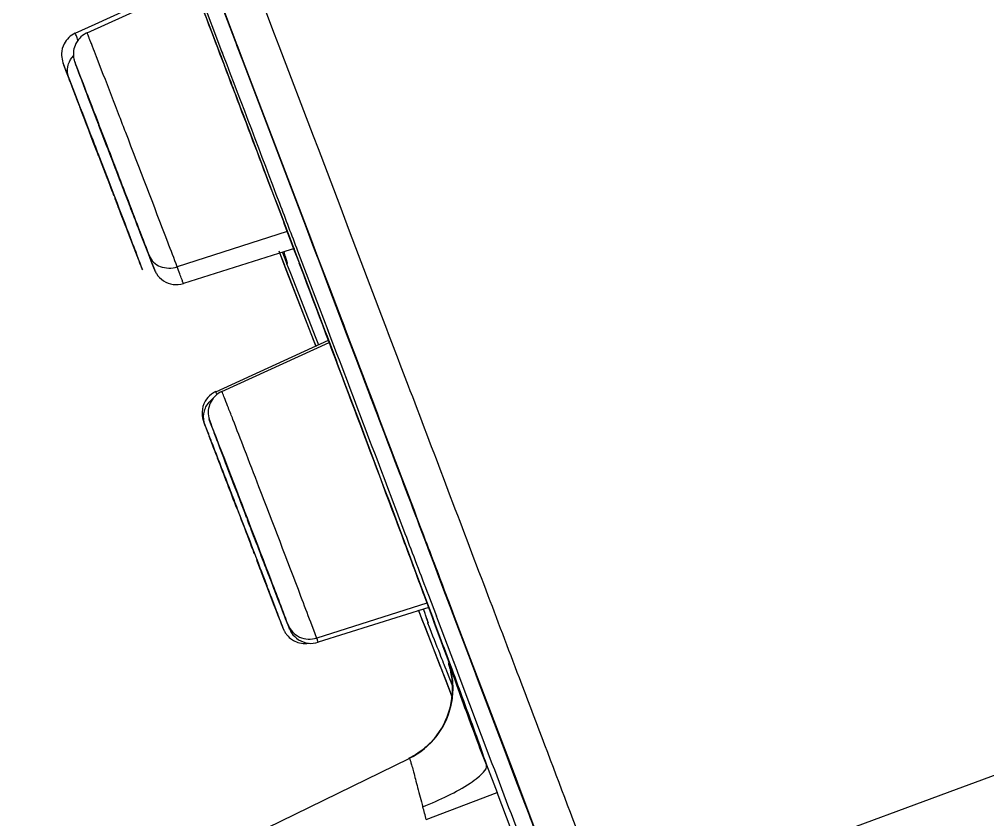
# Model space of a CAD drawing. Header units: millimetres. Extents: x 19741 to 22117, y -10160 to -6800.
# Drawn here: x 21624.34 to 21636.71, y -8210 to -8199.77 of the extents above; entities that cross this region are included whole.
import ezdxf

# ---------------------------------------------------------------- set-up
doc = ezdxf.new("R2010")
doc.units = ezdxf.units.MM

msp = doc.modelspace()

# ---------------------------------------------------------------- linework, layer by layer
at = {"linetype": 'Continuous'}
for p, q in [((21627.293, -8199.164), (21627.594, -8199.953)), ((21625.203, -8199.942), (21626.564, -8199.32)), ((21626.825, -8199.341), (21627.118, -8200.109)), ((21627.121, -8200.098), (21626.832, -8199.34)), ((21626.602, -8199.419), (21626.894, -8200.191)), ((21626.926, -8200.18), (21626.631, -8199.405)), ((21626.902, -8199.544), (21627.184, -8200.283)), ((21625.305, -8199.831), (21625.699, -8199.651)), ((21625.051, -8199.947), (21625.305, -8199.831)), ((21625.051, -8199.946), (21625.051, -8199.946)), ((21627.593, -8199.952), (21627.651, -8200.105)), ((21627.113, -8200.097), (21627.183, -8200.28)), ((21627.118, -8200.109), (21627.172, -8200.253)), ((21627.19, -8200.278), (21627.12, -8200.094)), ((21627.651, -8200.105), (21628.09, -8201.257)), ((21626.891, -8200.181), (21626.911, -8200.235)), ((21626.894, -8200.191), (21626.9, -8200.205)), ((21626.9, -8200.205), (21626.914, -8200.243)), ((21626.943, -8200.223), (21626.922, -8200.17)), ((21626.932, -8200.194), (21626.926, -8200.18)), ((21626.947, -8200.233), (21626.932, -8200.194)), ((21625.049, -8200.326), (21625.052, -8200.333)), ((21625.052, -8200.333), (21625.056, -8200.346)), ((21625.056, -8200.346), (21625.068, -8200.377)), ((21625.41, -8200.472), (21625.323, -8200.247)), ((21627.172, -8200.253), (21627.187, -8200.291)), ((21627.184, -8200.283), (21628, -8202.429)), ((21628.073, -8202.6), (21627.19, -8200.278)), ((21625.068, -8200.377), (21625.112, -8200.496)), ((21624.982, -8200.545), (21624.965, -8200.502)), ((21625.068, -8200.767), (21624.982, -8200.545)), ((21624.991, -8200.582), (21625.061, -8200.766)), ((21625.113, -8200.497), (21625.112, -8200.496)), ((21625.113, -8200.497), (21625.176, -8200.662)), ((21625.009, -8200.628), (21625.071, -8200.791)), ((21625.176, -8200.662), (21625.21, -8200.752)), ((21625.21, -8200.752), (21625.218, -8200.774)), ((21625.218, -8200.774), (21625.252, -8200.862)), ((21625.252, -8200.862), (21625.256, -8200.874)), ((21625.256, -8200.874), (21625.344, -8201.105)), ((21625.344, -8201.105), (21625.35, -8201.12)), ((21625.35, -8201.12), (21625.448, -8201.375)), ((21628.09, -8201.257), (21628.153, -8201.421)), ((21628.153, -8201.421), (21628.43, -8202.149)), ((21625.463, -8201.792), (21625.357, -8201.516)), ((21625.548, -8202.015), (21625.463, -8201.792)), ((21625.565, -8202.059), (21625.548, -8202.015)), ((21625.554, -8202.053), (21625.56, -8202.067)), ((21625.56, -8202.067), (21625.603, -8202.179)), ((21625.603, -8202.179), (21625.648, -8202.297)), ((21628.43, -8202.149), (21628.553, -8202.473)), ((21625.648, -8202.297), (21625.655, -8202.315)), ((21625.655, -8202.315), (21625.693, -8202.412)), ((21625.693, -8202.412), (21625.7, -8202.43)), ((21625.7, -8202.43), (21625.734, -8202.52)), ((21628, -8202.429), (21628.082, -8202.644)), ((21628, -8202.429), (21628.084, -8202.649)), ((21625.734, -8202.52), (21625.74, -8202.535)), ((21625.74, -8202.535), (21625.842, -8202.796)), ((21627.76, -8202.479), (21626.354, -8202.932)), ((21628.553, -8202.473), (21628.966, -8203.558)), ((21627.854, -8202.698), (21627.729, -8202.738)), ((21627.915, -8202.887), (21627.846, -8202.704)), ((21628.088, -8202.64), (21628.071, -8202.594)), ((21628.091, -8202.647), (21628.073, -8202.6)), ((21628.082, -8202.644), (21628.471, -8203.666)), ((21628.084, -8202.649), (21628.142, -8202.802)), ((21628.152, -8202.807), (21628.091, -8202.647)), ((21625.842, -8202.796), (21625.842, -8202.798)), ((21627.729, -8202.738), (21626.433, -8203.145)), ((21627.652, -8202.729), (21627.743, -8202.964)), ((21627.664, -8202.76), (21627.723, -8202.912)), ((21627.758, -8202.898), (21627.702, -8202.755)), ((21627.848, -8202.71), (21627.916, -8202.89)), ((21627.951, -8202.876), (21627.896, -8202.731)), ((21628.141, -8202.799), (21628.162, -8202.855)), ((21628.298, -8203.19), (21628.152, -8202.807)), ((21627.721, -8202.907), (21627.741, -8202.959)), ((21627.776, -8202.943), (21627.756, -8202.893)), ((21627.805, -8203.019), (21627.776, -8202.943)), ((21627.931, -8202.929), (21627.914, -8202.886)), ((21627.916, -8202.89), (21627.958, -8202.999)), ((21628.282, -8203.747), (21627.951, -8202.876)), ((21628.162, -8202.855), (21628.289, -8203.189)), ((21627.741, -8202.959), (21628.092, -8203.862)), ((21627.743, -8202.964), (21628.108, -8203.904)), ((21628.128, -8203.848), (21627.805, -8203.019)), ((21627.958, -8202.999), (21628.245, -8203.76)), ((21626.433, -8203.146), (21626.433, -8203.146)), ((21628.289, -8203.189), (21628.476, -8203.68)), ((21628.473, -8203.65), (21628.298, -8203.19)), ((21628.961, -8203.546), (21628.982, -8203.603)), ((21628.966, -8203.558), (21628.987, -8203.614)), ((21628.522, -8203.779), (21628.468, -8203.637)), ((21628.47, -8203.664), (21628.514, -8203.782)), ((21628.47, -8203.664), (21628.492, -8203.724)), ((21628.471, -8203.666), (21628.493, -8203.727)), ((21628.496, -8203.71), (21628.473, -8203.65)), ((21628.476, -8203.68), (21628.499, -8203.74)), ((21628.241, -8203.75), (21628.264, -8203.81)), ((21628.245, -8203.76), (21628.268, -8203.819)), ((21628.268, -8203.819), (21628.362, -8204.07)), ((21628.301, -8203.797), (21628.278, -8203.737)), ((21628.305, -8203.806), (21628.282, -8203.747)), ((21628.493, -8203.727), (21628.628, -8204.081)), ((21628.504, -8203.733), (21628.496, -8203.71)), ((21628.499, -8203.74), (21628.521, -8203.798)), ((21628.517, -8203.767), (21628.504, -8203.733)), ((21628.526, -8203.79), (21628.517, -8203.767)), ((21626.847, -8204.528), (21628.286, -8203.869)), ((21626.925, -8204.526), (21628.296, -8203.897)), ((21628.088, -8203.854), (21628.123, -8203.943)), ((21628.092, -8203.862), (21628.126, -8203.951)), ((21628.162, -8203.933), (21628.128, -8203.848)), ((21626.847, -8204.529), (21626.846, -8204.527)), ((21626.925, -8204.525), (21626.925, -8204.524)), ((21626.717, -8204.971), (21626.709, -8204.952)), ((21626.786, -8204.949), (21626.785, -8204.946)), ((21626.785, -8204.946), (21626.785, -8204.946)), ((21626.759, -8205.09), (21626.814, -8205.235)), ((21626.916, -8205.294), (21626.953, -8205.39)), ((21626.953, -8205.39), (21626.961, -8205.411)), ((21626.961, -8205.411), (21626.998, -8205.51)), ((21626.998, -8205.51), (21627.091, -8205.752)), ((21627.091, -8205.752), (21627.096, -8205.766)), ((21636.311, -8209.609), (21646.631, -8205.805)), ((21627.231, -8206.302), (21627.126, -8206.028)), ((21627.284, -8206.439), (21627.231, -8206.302)), ((21627.373, -8206.695), (21627.379, -8206.71)), ((21627.379, -8206.71), (21627.421, -8206.818)), ((21627.421, -8206.818), (21627.426, -8206.833)), ((21627.426, -8206.833), (21627.469, -8206.943)), ((21629.677, -8206.845), (21629.758, -8207.059)), ((21627.469, -8206.943), (21627.59, -8207.256)), ((21629.616, -8207.416), (21629.516, -8207.148)), ((21629.523, -8207.16), (21629.548, -8207.226)), ((21629.601, -8207.223), (21629.567, -8207.133)), ((21629.758, -8207.059), (21629.859, -8207.326)), ((21629.762, -8207.07), (21629.826, -8207.237)), ((21629.825, -8207.209), (21629.771, -8207.068)), ((21627.59, -8207.256), (21627.621, -8207.336)), ((21629.543, -8207.233), (21628.136, -8207.677)), ((21629.548, -8207.226), (21629.573, -8207.294)), ((21629.669, -8207.403), (21629.601, -8207.223)), ((21629.828, -8207.22), (21629.819, -8207.196)), ((21629.834, -8207.233), (21629.825, -8207.209)), ((21629.826, -8207.237), (21629.865, -8207.339)), ((21629.872, -8207.334), (21629.834, -8207.233)), ((21627.621, -8207.336), (21627.627, -8207.351)), ((21629.568, -8207.287), (21628.155, -8207.729)), ((21629.434, -8207.318), (21629.496, -8207.477)), ((21629.439, -8207.332), (21629.494, -8207.473)), ((21629.517, -8207.351), (21629.502, -8207.308)), ((21629.573, -8207.294), (21629.615, -8207.406)), ((21629.615, -8207.405), (21629.619, -8207.417)), ((21629.693, -8207.465), (21629.667, -8207.397)), ((21629.859, -8207.324), (21629.902, -8207.439)), ((21629.859, -8207.325), (21629.873, -8207.361)), ((21629.881, -8207.358), (21629.867, -8207.321)), ((21629.886, -8207.37), (21629.872, -8207.334)), ((21629.879, -8207.376), (21630.079, -8207.905)), ((21630.081, -8207.886), (21629.886, -8207.37)), ((21627.689, -8207.51), (21627.69, -8207.513)), ((21627.69, -8207.513), (21627.694, -8207.523)), ((21627.694, -8207.523), (21627.702, -8207.542)), ((21628.117, -8207.625), (21628.06, -8207.475)), ((21629.491, -8207.465), (21629.515, -8207.526)), ((21629.491, -8207.465), (21629.515, -8207.526)), ((21629.494, -8207.473), (21629.509, -8207.51)), ((21629.496, -8207.477), (21629.52, -8207.538)), ((21629.509, -8207.51), (21629.518, -8207.535)), ((21629.564, -8207.507), (21629.554, -8207.483)), ((21629.567, -8207.515), (21629.557, -8207.489)), ((21629.63, -8207.454), (21629.616, -8207.416)), ((21629.619, -8207.417), (21629.634, -8207.457)), ((21629.63, -8207.453), (21629.638, -8207.475)), ((21629.639, -8207.478), (21629.63, -8207.453)), ((21629.632, -8207.453), (21629.641, -8207.477)), ((21629.634, -8207.457), (21629.643, -8207.483)), ((21629.638, -8207.475), (21629.639, -8207.478)), ((21629.857, -8208.071), (21629.639, -8207.478)), ((21629.888, -8207.981), (21629.693, -8207.465)), ((21629.902, -8207.439), (21630.076, -8207.897)), ((21627.702, -8207.542), (21627.705, -8207.551)), ((21627.705, -8207.551), (21627.707, -8207.556)), ((21627.707, -8207.556), (21627.709, -8207.56)), ((21629.518, -8207.535), (21629.717, -8208.046)), ((21629.52, -8207.538), (21629.715, -8208.041)), ((21630.076, -8207.896), (21630.114, -8207.998)), ((21630.076, -8207.896), (21630.104, -8207.972)), ((21630.157, -8208.086), (21630.081, -8207.886)), ((21629.766, -8208.017), (21629.758, -8207.997)), ((21629.783, -8208.061), (21629.766, -8208.017)), ((21629.848, -8208.047), (21629.818, -8207.964)), ((21629.824, -8207.992), (21629.818, -8207.992)), ((21629.833, -8207.992), (21629.862, -8208.072)), ((21629.912, -8208.045), (21629.883, -8207.969)), ((21629.916, -8208.056), (21629.888, -8207.981)), ((21630.107, -8207.978), (21630.147, -8208.086)), ((21630.114, -8207.998), (21630.313, -8208.525)), ((21629.713, -8208.035), (21629.744, -8208.115)), ((21629.713, -8208.035), (21629.742, -8208.11)), ((21629.744, -8208.115), (21629.746, -8208.12)), ((21629.744, -8208.115), (21629.786, -8208.222)), ((21629.746, -8208.12), (21629.789, -8208.229)), ((21629.783, -8208.061), (21629.781, -8208.055)), ((21629.786, -8208.067), (21629.783, -8208.061)), ((21629.798, -8208.099), (21629.786, -8208.067)), ((21629.877, -8208.295), (21629.798, -8208.099)), ((21629.833, -8208.041), (21629.832, -8208.035)), ((21629.857, -8208.071), (21629.848, -8208.047)), ((21629.958, -8208.166), (21629.916, -8208.056)), ((21630.147, -8208.086), (21630.187, -8208.192)), ((21630.581, -8209.204), (21630.157, -8208.086)), ((21629.786, -8208.222), (21629.869, -8208.435)), ((21629.789, -8208.229), (21629.868, -8208.432)), ((21630.38, -8209.283), (21629.958, -8208.166)), ((21630.187, -8208.192), (21630.574, -8209.212)), ((21629.873, -8208.322), (21629.872, -8208.353)), ((21630.313, -8208.525), (21630.501, -8209.021)), ((21630.501, -8209.021), (21630.678, -8209.489)), ((21624.337, -8211.645), (21629.317, -8209.216)), ((21630.574, -8209.212), (21630.704, -8209.558)), ((21630.696, -8209.507), (21630.581, -8209.204)), ((21630.304, -8209.299), (21630.44, -8209.652)), ((21630.678, -8209.489), (21630.845, -8209.93)), ((21630.71, -8209.546), (21630.696, -8209.507)), ((21630.704, -8209.558), (21630.762, -8209.709)), ((21631.245, -8210.959), (21630.71, -8209.546)), ((21631.88, -8211.242), (21636.311, -8209.609)), ((21629.536, -8209.998), (21630.44, -8209.652)), ((21632.991, -8216.298), (21630.44, -8209.652)), ((21630.762, -8209.709), (21630.845, -8209.93))]:
    msp.add_line(p, q, dxfattribs=at)
for points in [[(21625.202, -8199.94), (21625.19, -8199.947), (21625.165, -8199.961), (21625.143, -8199.976), (21625.124, -8199.992), (21625.108, -8200.009), (21625.092, -8200.028), (21625.075, -8200.051), (21625.06, -8200.077), (21625.049, -8200.102), (21625.041, -8200.125), (21625.035, -8200.147), (21625.031, -8200.167), (21625.029, -8200.187), (21625.028, -8200.205), (21625.028, -8200.223), (21625.029, -8200.24), (21625.031, -8200.257), (21625.033, -8200.272), (21625.036, -8200.284), (21625.039, -8200.294), (21625.041, -8200.302), (21625.043, -8200.308), (21625.044, -8200.311), (21625.045, -8200.314), (21625.046, -8200.317), (21625.047, -8200.32), (21625.049, -8200.326)], [(21629.818, -8207.964), (21629.794, -8207.9), (21629.766, -8207.822), (21629.731, -8207.728), (21629.691, -8207.619), (21629.639, -8207.478)], [(21627.709, -8207.56), (21627.71, -8207.563), (21627.712, -8207.565), (21627.713, -8207.568), (21627.715, -8207.572), (21627.717, -8207.577), (21627.72, -8207.583), (21627.724, -8207.591), (21627.729, -8207.599), (21627.735, -8207.609), (21627.741, -8207.618), (21627.746, -8207.625), (21627.752, -8207.632), (21627.759, -8207.642), (21627.771, -8207.654), (21627.785, -8207.668), (21627.8, -8207.681), (21627.813, -8207.691), (21627.826, -8207.7), (21627.84, -8207.709), (21627.858, -8207.718)], [(21627.858, -8207.718), (21627.877, -8207.726), (21627.897, -8207.733), (21627.918, -8207.739), (21627.941, -8207.744), (21627.964, -8207.746), (21627.987, -8207.747), (21628.01, -8207.746), (21628.035, -8207.743), (21628.038, -8207.743)], [(21629.832, -8208.035), (21629.832, -8208.037), (21629.834, -8208.042), (21629.836, -8208.049), (21629.839, -8208.06), (21629.843, -8208.077), (21629.848, -8208.098), (21629.853, -8208.122), (21629.858, -8208.147), (21629.862, -8208.175), (21629.866, -8208.203), (21629.869, -8208.232)], [(21629.869, -8208.232), (21629.871, -8208.261), (21629.872, -8208.291), (21629.873, -8208.322)], [(21629.872, -8208.353), (21629.871, -8208.384), (21629.868, -8208.416), (21629.864, -8208.448), (21629.86, -8208.48), (21629.854, -8208.513)], [(21629.854, -8208.513), (21629.847, -8208.545), (21629.838, -8208.578), (21629.829, -8208.611), (21629.818, -8208.643), (21629.807, -8208.676), (21629.794, -8208.708), (21629.779, -8208.74), (21629.764, -8208.771), (21629.747, -8208.803), (21629.73, -8208.833), (21629.711, -8208.864), (21629.69, -8208.893), (21629.669, -8208.923), (21629.647, -8208.951), (21629.623, -8208.979), (21629.599, -8209.006), (21629.573, -8209.032), (21629.546, -8209.057), (21629.518, -8209.081), (21629.49, -8209.105), (21629.46, -8209.127), (21629.43, -8209.148), (21629.398, -8209.169), (21629.366, -8209.188), (21629.333, -8209.205), (21629.311, -8209.217)]]:
    msp.add_lwpolyline(points, dxfattribs=at)
for centre, radius, start, end in [((21626.972, -8204.801), 0.301, 114.6663, 127.2554), ((21695.074, -8179.262), 73.035, 200.68051, 200.80773), ((21640.27, -8203.513), 11.347, 200.1272, 200.3195), ((21613.475, -8213.123), 15.64, 20.3809, 20.5817), ((21628.884, -8208.314), 0.988, 16.0565, 19.0148), ((21628.885, -8208.315), 0.993, 14.3558, 19.0084), ((21628.871, -8208.318), 1.002, 14.29, 16.0602), ((21628.865, -8208.319), 1.008, 11.8981, 14.2899), ((21628.867, -8208.316), 1.006, 350.7655, 357.7164), ((21628.873, -8208.319), 0.999, 296.0217, 302.8382), ((21612.396, -8214.548), 17.734, 14.8669, 15.4183)]:
    msp.add_arc(centre, radius, start, end, dxfattribs=at)
for centre, ratio, start_param, end_param in [((21625.401, -8201.644), 0.002914, -3.663083, 0.000719), ((21625.553, -8201.639), 0.002914, 3.141487, 6.802669), ((21627.197, -8206.225), 0.002907, -3.402599, 0.000759), ((21627.276, -8206.222), 0.002907, 3.141516, 6.542189)]:
    msp.add_ellipse(centre, major_axis=(-0.144, 0.376), ratio=ratio, start_param=start_param, end_param=end_param, dxfattribs=at)
for points, knots in [([(21628.265, -8157.066), (21629.072, -8159.165), (21630.674, -8163.332), (21633.046, -8169.51), (21635.351, -8175.524), (21637.223, -8180.397), (21638.66, -8184.163), (21639.69, -8186.864), (21640.696, -8189.462), (21641.706, -8191.942), (21642.714, -8194.301), (21644.002, -8197.219), (21644.937, -8199.357), (21645.53, -8200.752)], [0, 0, 0, 0, 0.143589, 0.28503, 0.42264, 0.554826, 0.618398, 0.680004, 0.739392, 0.796352, 0.850969, 0.903231, 1, 1, 1, 1]), ([(21627.846, -8202.704), (21627.755, -8202.465), (21627.366, -8201.435), (21626.975, -8200.406), (21626.676, -8199.615)], [0, 0, 0, 0, 0.232331, 1, 1, 1, 1]), ([(21625.055, -8199.955), (21625.054, -8199.954), (21625.053, -8199.951), (21625.052, -8199.947), (21625.051, -8199.946)], [0, 0, 0, 0, 0.396354, 1, 1, 1, 1]), ([(21625.086, -8200.034), (21625.083, -8200.025), (21625.072, -8199.998), (21625.062, -8199.972), (21625.055, -8199.955)], [0, 0, 0, 0, 0.343921, 1, 1, 1, 1]), ([(21625.323, -8200.247), (21625.306, -8200.203), (21625.283, -8200.142), (21625.253, -8200.066), (21625.236, -8200.023), (21625.222, -8199.989), (21625.213, -8199.963), (21625.205, -8199.95), (21625.204, -8199.941), (21625.202, -8199.94)], [0, 0, 0, 0, 0.426945, 0.598439, 0.740392, 0.852129, 0.933017, 0.98243, 1, 1, 1, 1]), ([(21624.876, -8200.205), (21624.873, -8200.269), (21624.927, -8200.413), (21624.979, -8200.55), (21625.009, -8200.628)], [0, 0, 0, 0, 0.432018, 1, 1, 1, 1]), ([(21624.965, -8200.502), (21624.943, -8200.444), (21624.84, -8200.185), (21624.959, -8200.497), (21624.991, -8200.582)], [0, 0, 0, 0, 0.40914, 1, 1, 1, 1]), ([(21624.955, -8200.375), (21624.957, -8200.362), (21624.971, -8200.311), (21625, -8200.265), (21625.028, -8200.236)], [0, 0, 0, 0, 0.243674, 1, 1, 1, 1]), ([(21625.998, -8202.791), (21625.896, -8202.523), (21625.703, -8202.017), (21625.393, -8201.209), (21625.251, -8200.843), (21624.998, -8200.189), (21625.091, -8200.439), (21625.113, -8200.497)], [0, 0, 0, 0, 0.30425, 0.594954, 0.831583, 0.934528, 1, 1, 1, 1]), ([(21626.914, -8200.243), (21626.996, -8200.46), (21627.308, -8201.282), (21627.619, -8202.104), (21627.848, -8202.71)], [0, 0, 0, 0, 0.263412, 1, 1, 1, 1]), ([(21627.896, -8202.731), (21627.819, -8202.529), (21627.503, -8201.696), (21627.186, -8200.863), (21626.947, -8200.233)], [0, 0, 0, 0, 0.243294, 1, 1, 1, 1]), ([(21625.696, -8201.213), (21625.67, -8201.145), (21625.575, -8200.898), (21625.48, -8200.651), (21625.41, -8200.472)], [0, 0, 0, 0, 0.272853, 1, 1, 1, 1]), ([(21625.112, -8200.496), (21625.136, -8200.558), (21625.263, -8200.894), (21625.392, -8201.229), (21625.497, -8201.502)], [0, 0, 0, 0, 0.185205, 1, 1, 1, 1]), ([(21625.061, -8200.766), (21625.082, -8200.82), (21625.176, -8201.067), (21625.271, -8201.314), (21625.344, -8201.507)], [0, 0, 0, 0, 0.220611, 1, 1, 1, 1]), ([(21625.357, -8201.516), (21625.331, -8201.448), (21625.235, -8201.198), (21625.138, -8200.948), (21625.068, -8200.767)], [0, 0, 0, 0, 0.272806, 1, 1, 1, 1]), ([(21625.071, -8200.791), (21625.09, -8200.841), (21625.175, -8201.065), (21625.261, -8201.289), (21625.327, -8201.463)], [0, 0, 0, 0, 0.223502, 1, 1, 1, 1]), ([(21626.354, -8202.932), (21626.314, -8202.827), (21626.096, -8202.253), (21625.876, -8201.68), (21625.696, -8201.213)], [0, 0, 0, 0, 0.183321, 1, 1, 1, 1]), ([(21625.448, -8201.375), (21625.543, -8201.624), (21625.738, -8202.13), (21625.873, -8202.481), (21626.111, -8203.094), (21626.02, -8202.849), (21625.998, -8202.791)], [0, 0, 0, 0, 0.423207, 0.759669, 0.901466, 1, 1, 1, 1]), ([(21625.842, -8202.796), (21625.864, -8202.854), (21625.938, -8203.046), (21625.836, -8202.765), (21625.743, -8202.528), (21625.629, -8202.226), (21625.565, -8202.059)], [0, 0, 0, 0, 0.160281, 0.237532, 0.53674, 1, 1, 1, 1]), ([(21625.597, -8202.165), (21625.622, -8202.228), (21625.703, -8202.439), (21625.785, -8202.65), (21625.842, -8202.798)], [0, 0, 0, 0, 0.299952, 1, 1, 1, 1]), ([(21625.73, -8202.11), (21625.759, -8202.184), (21625.813, -8202.324), (21625.888, -8202.52), (21625.952, -8202.685), (21626.003, -8202.815), (21626.039, -8202.906), (21626.063, -8202.97), (21626.098, -8203.042), (21626.175, -8203.119), (21626.301, -8203.167), (21626.391, -8203.159), (21626.433, -8203.146)], [0, 0, 0, 0, 0.173505, 0.328416, 0.459438, 0.562162, 0.633424, 0.67383, 0.713279, 0.808175, 0.903996, 1, 1, 1, 1]), ([(21625.998, -8202.791), (21626.01, -8202.821), (21626.048, -8202.879), (21626.168, -8202.954), (21626.285, -8202.954), (21626.354, -8202.932)], [0, 0, 0, 0, 0.23532, 0.480658, 1, 1, 1, 1]), ([(21627.763, -8202.891), (21627.764, -8202.89), (21627.763, -8202.886), (21627.762, -8202.88), (21627.758, -8202.867), (21627.751, -8202.843), (21627.738, -8202.8), (21627.726, -8202.764), (21627.72, -8202.743)], [0, 0, 0, 0, 0.01672, 0.064386, 0.143583, 0.254086, 0.567204, 1, 1, 1, 1]), ([(21626.433, -8203.146), (21626.432, -8203.141), (21626.424, -8203.122), (21626.41, -8203.08), (21626.384, -8203.014), (21626.365, -8202.962), (21626.354, -8202.932)], [0, 0, 0, 0, 0.073938, 0.268107, 0.579034, 1, 1, 1, 1]), ([(21629.516, -8207.148), (21629.419, -8206.885), (21628.893, -8205.478), (21628.363, -8204.072), (21627.931, -8202.929)], [0, 0, 0, 0, 0.186767, 1, 1, 1, 1]), ([(21628.987, -8203.614), (21629.101, -8203.913), (21629.537, -8205.062), (21629.974, -8206.211), (21630.296, -8207.061)], [0, 0, 0, 0, 0.260083, 1, 1, 1, 1]), ([(21629.567, -8207.133), (21629.467, -8206.87), (21629.047, -8205.761), (21628.626, -8204.652), (21628.305, -8203.806)], [0, 0, 0, 0, 0.237059, 1, 1, 1, 1]), ([(21628.521, -8203.798), (21628.629, -8204.083), (21629.043, -8205.174), (21629.457, -8206.264), (21629.762, -8207.07)], [0, 0, 0, 0, 0.261496, 1, 1, 1, 1]), ([(21629.771, -8207.068), (21629.671, -8206.805), (21629.257, -8205.713), (21628.842, -8204.62), (21628.526, -8203.79)], [0, 0, 0, 0, 0.239975, 1, 1, 1, 1]), ([(21628.362, -8204.07), (21628.474, -8204.367), (21628.863, -8205.397), (21629.249, -8206.427), (21629.523, -8207.16)], [0, 0, 0, 0, 0.288744, 1, 1, 1, 1]), ([(21628.628, -8204.081), (21628.719, -8204.321), (21629.069, -8205.242), (21629.419, -8206.163), (21629.677, -8206.845)], [0, 0, 0, 0, 0.259742, 1, 1, 1, 1]), ([(21626.925, -8204.524), (21626.868, -8204.55), (21626.769, -8204.641), (21626.736, -8204.814), (21626.771, -8204.91), (21626.785, -8204.946)], [0, 0, 0, 0, 0.383052, 0.764859, 1, 1, 1, 1]), ([(21626.861, -8204.562), (21626.859, -8204.558), (21626.855, -8204.547), (21626.851, -8204.536), (21626.847, -8204.529)], [0, 0, 0, 0, 0.358263, 1, 1, 1, 1]), ([(21627.398, -8205.743), (21627.337, -8205.585), (21627.227, -8205.298), (21627.097, -8204.962), (21627.013, -8204.748), (21626.971, -8204.639), (21626.943, -8204.569), (21626.93, -8204.535), (21626.925, -8204.525)], [0, 0, 0, 0, 0.389671, 0.706311, 0.82654, 0.917047, 0.97535, 1, 1, 1, 1]), ([(21627.77, -8207.507), (21627.693, -8207.301), (21627.465, -8206.705), (21627.282, -8206.226), (21626.669, -8204.635), (21626.786, -8204.949)], [0, 0, 0, 0, 0.240933, 0.633223, 1, 1, 1, 1]), ([(21626.711, -8204.65), (21626.688, -8204.691), (21626.669, -8204.755), (21626.671, -8204.818), (21626.673, -8204.834)], [0, 0, 0, 0, 0.74544, 1, 1, 1, 1]), ([(21626.673, -8204.834), (21626.678, -8204.874), (21626.71, -8204.959), (21626.741, -8205.043), (21626.759, -8205.09)], [0, 0, 0, 0, 0.442898, 1, 1, 1, 1]), ([(21626.709, -8204.952), (21626.706, -8204.943), (21626.7, -8204.929), (21626.696, -8204.917), (21626.69, -8204.904), (21626.702, -8204.938), (21626.714, -8204.969), (21626.734, -8205.024), (21626.746, -8205.055)], [0, 0, 0, 0, 0.132393, 0.211308, 0.233738, 0.270885, 0.52297, 1, 1, 1, 1]), ([(21626.808, -8205.205), (21626.799, -8205.181), (21626.769, -8205.103), (21626.738, -8205.024), (21626.717, -8204.971)], [0, 0, 0, 0, 0.313256, 1, 1, 1, 1]), ([(21626.785, -8204.946), (21626.805, -8205.002), (21626.955, -8205.398), (21627.107, -8205.793), (21627.237, -8206.132)], [0, 0, 0, 0, 0.140691, 1, 1, 1, 1]), ([(21626.786, -8204.949), (21626.793, -8204.968), (21626.836, -8205.083), (21626.88, -8205.198), (21626.916, -8205.294)], [0, 0, 0, 0, 0.164289, 1, 1, 1, 1]), ([(21626.803, -8205.206), (21626.825, -8205.262), (21626.928, -8205.535), (21627.032, -8205.807), (21627.115, -8206.023)], [0, 0, 0, 0, 0.206226, 1, 1, 1, 1]), ([(21627.126, -8206.028), (21627.096, -8205.95), (21626.99, -8205.676), (21626.884, -8205.401), (21626.808, -8205.205)], [0, 0, 0, 0, 0.285166, 1, 1, 1, 1]), ([(21626.814, -8205.235), (21626.834, -8205.288), (21626.929, -8205.537), (21627.024, -8205.786), (21627.099, -8205.982)], [0, 0, 0, 0, 0.210754, 1, 1, 1, 1]), ([(21628.06, -8207.475), (21628.019, -8207.365), (21627.799, -8206.787), (21627.578, -8206.21), (21627.398, -8205.743)], [0, 0, 0, 0, 0.190164, 1, 1, 1, 1]), ([(21627.248, -8206.161), (21627.325, -8206.363), (21627.42, -8206.61), (21627.862, -8207.756), (21627.77, -8207.507)], [0, 0, 0, 0, 0.450084, 1, 1, 1, 1]), ([(21627.689, -8207.51), (21627.693, -8207.52), (21627.7, -8207.536), (21627.703, -8207.546), (21627.708, -8207.556), (21627.707, -8207.551), (21627.705, -8207.547), (21627.697, -8207.524), (21627.68, -8207.48), (21627.65, -8207.4), (21627.61, -8207.293), (21627.559, -8207.159), (21627.499, -8207.003), (21627.407, -8206.76), (21627.334, -8206.57), (21627.284, -8206.439)], [0, 0, 0, 0, 0.02415, 0.036835, 0.038653, 0.039998, 0.044552, 0.052295, 0.094117, 0.162643, 0.256029, 0.372141, 0.508143, 0.660676, 1, 1, 1, 1]), ([(21627.365, -8206.674), (21627.402, -8206.769), (21627.51, -8207.049), (21627.618, -8207.329), (21627.69, -8207.513)], [0, 0, 0, 0, 0.340727, 1, 1, 1, 1]), ([(21627.465, -8206.727), (21627.493, -8206.799), (21627.545, -8206.934), (21627.618, -8207.123), (21627.68, -8207.283), (21627.728, -8207.407), (21627.763, -8207.494), (21627.787, -8207.558), (21627.823, -8207.63), (21627.901, -8207.706), (21628.026, -8207.752), (21628.115, -8207.744), (21628.156, -8207.731)], [0, 0, 0, 0, 0.172737, 0.326387, 0.455881, 0.557026, 0.62686, 0.666551, 0.710731, 0.806613, 0.903236, 1, 1, 1, 1]), ([(21630.296, -8207.061), (21630.438, -8207.434), (21630.967, -8208.828), (21631.495, -8210.221), (21631.88, -8211.242)], [0, 0, 0, 0, 0.267948, 1, 1, 1, 1]), ([(21627.627, -8207.351), (21627.633, -8207.367), (21627.654, -8207.421), (21627.675, -8207.474), (21627.689, -8207.51)], [0, 0, 0, 0, 0.311407, 1, 1, 1, 1]), ([(21629.56, -8207.48), (21629.561, -8207.48), (21629.559, -8207.476), (21629.558, -8207.471), (21629.554, -8207.46), (21629.547, -8207.439), (21629.534, -8207.402), (21629.524, -8207.37), (21629.517, -8207.351)], [0, 0, 0, 0, 0.015762, 0.06317, 0.142244, 0.252639, 0.565913, 1, 1, 1, 1]), ([(21627.77, -8207.507), (21627.796, -8207.574), (21627.906, -8207.692), (21628.067, -8207.699), (21628.136, -8207.677)], [0, 0, 0, 0, 0.493931, 1, 1, 1, 1]), ([(21629.534, -8207.419), (21629.537, -8207.427), (21629.545, -8207.446), (21629.553, -8207.466), (21629.559, -8207.478)], [0, 0, 0, 0, 0.375776, 1, 1, 1, 1]), ([(21629.559, -8207.478), (21629.559, -8207.479), (21629.559, -8207.479), (21629.56, -8207.481), (21629.56, -8207.48)], [0, 0, 0, 0, 0.728282, 1, 1, 1, 1]), ([(21629.758, -8207.998), (21629.743, -8207.96), (21629.679, -8207.799), (21629.615, -8207.638), (21629.567, -8207.515)], [0, 0, 0, 0, 0.236142, 1, 1, 1, 1]), ([(21629.643, -8207.483), (21629.66, -8207.528), (21629.723, -8207.697), (21629.786, -8207.867), (21629.833, -8207.992)], [0, 0, 0, 0, 0.264566, 1, 1, 1, 1]), ([(21628.156, -8207.731), (21628.156, -8207.73), (21628.153, -8207.725), (21628.151, -8207.715), (21628.144, -8207.698), (21628.139, -8207.684), (21628.136, -8207.677)], [0, 0, 0, 0, 0.067991, 0.258054, 0.569115, 1, 1, 1, 1]), ([(21629.818, -8207.992), (21629.817, -8207.996), (21629.826, -8208.011), (21629.829, -8208.027), (21629.832, -8208.038)], [0, 0, 0, 0, 0.260848, 1, 1, 1, 1]), ([(21629.827, -8208), (21629.826, -8207.998), (21629.825, -8207.995), (21629.824, -8207.992), (21629.824, -8207.992)], [0, 0, 0, 0, 0.710539, 1, 1, 1, 1]), ([(21629.891, -8208.18), (21629.883, -8208.157), (21629.862, -8208.097), (21629.841, -8208.037), (21629.827, -8208)], [0, 0, 0, 0, 0.374193, 1, 1, 1, 1]), ([(21629.865, -8208.477), (21629.871, -8208.442), (21629.886, -8208.306), (21629.872, -8208.167), (21629.847, -8208.069)], [0, 0, 0, 0, 0.25885, 1, 1, 1, 1]), ([(21629.872, -8208.356), (21629.873, -8208.335), (21629.873, -8208.253), (21629.864, -8208.171), (21629.851, -8208.111)], [0, 0, 0, 0, 0.255596, 1, 1, 1, 1]), ([(21629.862, -8208.072), (21629.961, -8208.341), (21630.11, -8208.749), (21630.259, -8209.158), (21630.304, -8209.299)], [0, 0, 0, 0, 0.659035, 1, 1, 1, 1]), ([(21630.304, -8209.299), (21630.26, -8209.184), (21630.119, -8208.812), (21629.983, -8208.439), (21629.891, -8208.18)], [0, 0, 0, 0, 0.308739, 1, 1, 1, 1]), ([(21629.321, -8209.214), (21629.458, -8209.147), (21629.711, -8208.939), (21629.84, -8208.637), (21629.865, -8208.477)], [0, 0, 0, 0, 0.485241, 1, 1, 1, 1]), ([(21629.415, -8209.158), (21629.529, -8209.085), (21629.733, -8208.884), (21629.837, -8208.617), (21629.86, -8208.477)], [0, 0, 0, 0, 0.490113, 1, 1, 1, 1]), ([(21629.317, -8209.216), (21629.32, -8209.215), (21629.329, -8209.238), (21629.339, -8209.262), (21629.355, -8209.321), (21629.375, -8209.394), (21629.399, -8209.486), (21629.437, -8209.634), (21629.47, -8209.752), (21629.491, -8209.833)], [0, 0, 0, 0, 0.01887, 0.073043, 0.162301, 0.283505, 0.432794, 0.605561, 1, 1, 1, 1]), ([(21629.491, -8209.833), (21629.601, -8209.79), (21629.808, -8209.698), (21630.043, -8209.572), (21630.194, -8209.464), (21630.269, -8209.397), (21630.316, -8209.33), (21630.304, -8209.299)], [0, 0, 0, 0, 0.354465, 0.678514, 0.804796, 0.899777, 1, 1, 1, 1]), ([(21631.625, -8212.587), (21631.534, -8212.343), (21631.12, -8211.241), (21630.704, -8210.14), (21630.38, -8209.283)], [0, 0, 0, 0, 0.221978, 1, 1, 1, 1]), ([(21630.845, -8209.93), (21630.948, -8210.202), (21631.324, -8211.198), (21631.7, -8212.195), (21631.972, -8212.92)], [0, 0, 0, 0, 0.273241, 1, 1, 1, 1])]:
    msp.add_open_spline(points, degree=3, knots=knots, dxfattribs=at)
for points in [[(21625.051, -8199.946), (21624.991, -8199.973), (21624.939, -8200.023), (21624.909, -8200.081)], [(21624.909, -8200.081), (21624.889, -8200.119), (21624.878, -8200.163), (21624.876, -8200.205)], [(21624.965, -8200.502), (21624.95, -8200.463), (21624.947, -8200.417), (21624.955, -8200.375)], [(21626.79, -8204.561), (21626.758, -8204.585), (21626.731, -8204.616), (21626.711, -8204.65)], [(21626.694, -8204.811), (21626.701, -8204.763), (21626.721, -8204.715), (21626.75, -8204.677)], [(21626.75, -8204.677), (21626.767, -8204.654), (21626.787, -8204.634), (21626.809, -8204.617)], [(21626.709, -8204.952), (21626.693, -8204.908), (21626.687, -8204.858), (21626.694, -8204.811)]]:
    msp.add_open_spline(points, degree=3, dxfattribs=at)

doc.saveas('drawing.dxf')
